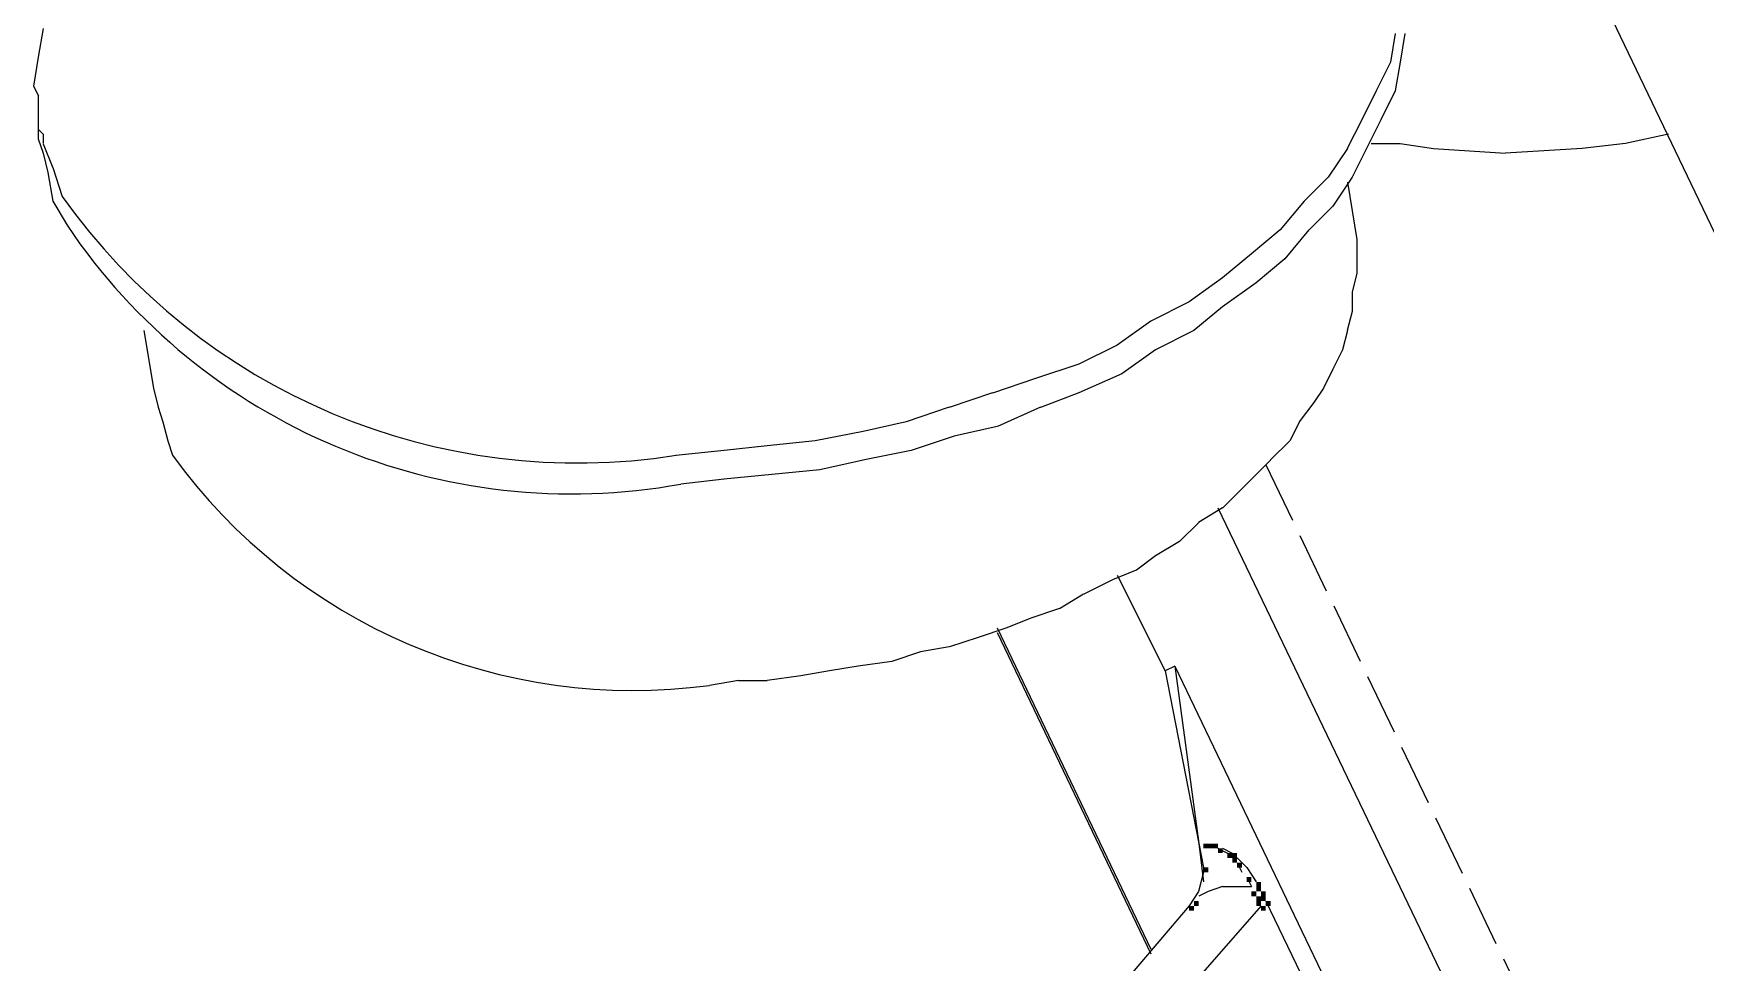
# Model space of a CAD drawing. Header units: millimetres. Extents: x 4 to 529, y -167 to 297.
# Drawn here: x 92.01 to 101.85, y -120.7 to -115.23 of the extents above; entities that cross this region are included whole.
import ezdxf

# ---------------------------------------------------------------- set-up
doc = ezdxf.new("R2010")
doc.units = ezdxf.units.MM
doc.linetypes.add('PDF_IMPORT', pattern=[1, 0.8, -0.2])
doc.layers.add('PDF_图层 1', color=7, linetype='Continuous', true_color=0x231f20)

msp = doc.modelspace()

# ---------------------------------------------------------------- linework, layer by layer
at = {"layer": 'PDF_图层 1', "color": 7, "lineweight": -3, "true_color": 0xffffff}
for points in [[(93.8139, -99.5353), (108.3501, -129.8498)], [(92.064, -115.201), (92.0358, -115.3699)], [(100.0236, -115.2295), (99.9954, -115.3988)], [(100.0801, -115.2295), (100.0519, -115.3988)], [(92.036, -115.37), (92.0073, -115.5394)], [(99.9956, -115.399), (99.9105, -115.5679)], [(100.0522, -115.399), (100.0235, -115.5679)], [(92.0075, -115.5396), (92.0362, -115.596)], [(92.036, -115.5961), (92.036, -115.6808)], [(99.9106, -115.568), (99.826, -115.7374)], [(100.0236, -115.568), (99.939, -115.7374)], [(92.036, -115.6806), (92.036, -115.85)], [(92.036, -115.6806), (92.036, -115.7935), (92.0642, -115.8217), (92.0642, -115.85), (92.0642, -115.8782)], [(99.8261, -115.7376), (99.7414, -115.9065)], [(99.9391, -115.7376), (99.8544, -115.9065)], [(101.6325, -115.8217), (101.3784, -115.8781)], [(92.036, -115.8506), (92.0642, -115.9353)], [(92.064, -115.8786), (92.1205, -116.0198)], [(92.064, -115.9351), (92.0927, -116.048)], [(99.7416, -115.9071), (99.6287, -116.076)], [(99.8546, -115.9071), (99.7694, -116.076)], [(99.8826, -115.8782), (100.052, -115.8782), (100.2495, -115.9068), (100.6729, -115.9346)], [(101.1244, -115.9067), (100.6727, -115.9349)], [(101.3784, -115.8782), (101.1244, -115.9068)], [(92.1205, -116.0197), (92.177, -116.189)], [(92.0925, -116.0481), (92.1207, -116.217)], [(99.6286, -116.0762), (99.4874, -116.2173)], [(99.7696, -116.0762), (99.6567, -116.2455)], [(99.7416, -116.1042), (99.798, -116.4429)], [(92.1205, -116.2172), (92.2052, -116.3588)], [(99.4875, -116.2172), (99.3464, -116.3865)], [(99.6566, -116.2457), (99.5154, -116.3868)], [(99.3465, -116.3867), (99.1772, -116.5279)], [(99.5155, -116.3867), (99.3744, -116.5561)], [(99.177, -116.5278), (99.0076, -116.6689)], [(99.7981, -116.4432), (99.7981, -116.5561)], [(99.3745, -116.5562), (99.2051, -116.6974)], [(99.7981, -116.5562), (99.7981, -116.6409)], [(99.0074, -116.6688), (98.8098, -116.8104)], [(99.205, -116.6973), (99.0074, -116.8384)], [(99.7981, -116.6408), (99.7694, -116.7537)], [(98.8099, -116.8103), (98.5846, -116.9227)], [(99.7696, -116.7538), (99.7696, -116.8667)], [(98.5843, -116.9228), (98.3867, -117.0644)], [(99.0074, -116.8383), (98.8385, -116.9794)], [(99.7696, -116.8668), (99.7414, -116.9792)], [(92.6566, -116.9789), (92.7131, -117.3181)], [(98.8384, -116.9793), (98.6126, -117.0922)], [(99.7416, -116.9793), (99.7129, -117.0922)], [(98.3868, -117.0643), (98.161, -117.1768)], [(98.6124, -117.0924), (98.4148, -117.2335)], [(99.7131, -117.0924), (99.6566, -117.2053)], [(98.1607, -117.1769), (97.9067, -117.2621)], [(99.6566, -117.2054), (99.6006, -117.3183)], [(92.7132, -117.3179), (92.7419, -117.4304)], [(97.9067, -117.2619), (97.6527, -117.3466)], [(98.4148, -117.2334), (98.1608, -117.3463)], [(99.6005, -117.3184), (99.5441, -117.403)], [(97.6527, -117.3464), (97.3986, -117.4311)], [(98.1607, -117.3464), (97.9354, -117.4311)], [(99.544, -117.4025), (99.4589, -117.5154)], [(92.7416, -117.4305), (92.7699, -117.5156)], [(92.7697, -117.5155), (92.7984, -117.6279)], [(97.1446, -117.516), (96.8905, -117.5724)], [(97.3986, -117.4309), (97.1446, -117.5161)], [(97.9352, -117.4309), (97.6812, -117.5438)], [(99.459, -117.5155), (99.4031, -117.6279)], [(96.8905, -117.5725), (96.6082, -117.6284)], [(97.4271, -117.6005), (97.1731, -117.6852)], [(97.6811, -117.5439), (97.4271, -117.6004)], [(92.7981, -117.628), (92.8264, -117.7132)], [(96.0723, -117.685), (95.7896, -117.7137)], [(96.3264, -117.657), (96.0723, -117.6852)], [(96.6084, -117.6285), (96.3262, -117.6572)], [(97.173, -117.685), (96.8903, -117.7414)], [(99.403, -117.628), (99.2901, -117.7409)], [(96.6365, -117.798), (96.3542, -117.8262)], [(96.8905, -117.7415), (96.6365, -117.798)], [(99.29, -117.7411), (99.2048, -117.8257)], [(96.0723, -117.8545), (95.8183, -117.8827)], [(96.3544, -117.826), (96.0721, -117.8547)], [(99.205, -117.8256), (99.0926, -117.9385)], [(99.0924, -117.9386), (99.0073, -118.0237)], [(98.8664, -118.1081), (98.7535, -118.221)], [(99.0074, -118.0236), (98.8663, -118.1083)], [(98.9794, -118.0236), (110.2133, -141.4223)], [(98.6124, -118.3057), (98.4995, -118.3903)], [(98.7534, -118.2211), (98.6123, -118.3058)], [(98.4994, -118.3902), (98.3582, -118.4466)], [(98.3583, -118.4467), (98.1894, -118.5314)], [(98.3868, -118.4187), (98.669, -118.9827)], [(98.1893, -118.5312), (98.0477, -118.6164)], [(97.8787, -118.6727), (97.7375, -118.7292)], [(98.0477, -118.6162), (97.8789, -118.6726)], [(97.5681, -118.7853), (97.3988, -118.8417)], [(97.7376, -118.7292), (97.5683, -118.7852)], [(97.6811, -118.7292), (98.5844, -120.6204)], [(97.6811, -118.7572), (98.5844, -120.6484)], [(97.2296, -118.8703), (97.0602, -118.9267)], [(97.3986, -118.8418), (97.2297, -118.8705)], [(96.693, -118.9828), (96.5241, -119.0115)], [(96.8625, -118.9548), (96.6931, -118.983)], [(97.06, -118.9268), (96.8625, -118.955)], [(98.7254, -118.9548), (98.6689, -118.983)], [(98.6689, -118.9828), (98.8664, -119.9989)], [(98.7254, -118.9548), (105.8947, -133.9145)], [(98.7254, -118.9548), (98.8665, -119.9992)], [(96.1569, -119.0393), (95.9875, -119.068)], [(96.1569, -119.0393), (96.3262, -119.0393)], [(96.5239, -119.0113), (96.3264, -119.0395)], [(98.8664, -119.999), (98.8951, -120.1406)], [(98.8664, -119.999), (98.8951, -120.2248)], [(98.9794, -120.0275), (99.0359, -120.0557)], [(99.0074, -120.0275), (99.0639, -120.0557)], [(98.8949, -120.1405), (98.8949, -120.1687), (98.8662, -120.2817), (98.8097, -120.3659)], [(99.0924, -120.084), (99.1489, -120.1405), (99.2049, -120.2252)], [(99.0924, -120.112), (99.1207, -120.1685)], [(99.0074, -120.253), (98.9227, -120.2817)], [(99.0074, -120.253), (99.0926, -120.253), (99.1768, -120.253)], [(99.1489, -120.1966), (99.1772, -120.253)], [(98.8099, -120.3661), (98.3301, -120.9306)], [(99.2335, -120.3661), (98.6407, -121.0435)], [(98.9229, -120.2816), (98.8665, -120.3098)], [(99.2615, -120.3381), (105.4147, -133.1243)]]:
    msp.add_lwpolyline(points, dxfattribs=at)
at = {"layer": 'PDF_图层 1', "color": 7, "linetype": 'PDF_IMPORT', "lineweight": -3, "ltscale": 0.451363, "true_color": 0xffffff}
msp.add_lwpolyline([(99.2615, -117.7695), (110.8625, -141.9023)], dxfattribs=at)
at = {"layer": 'PDF_图层 1', "color": 7, "lineweight": -3, "true_color": 0xffffff}
for centre, radius, start, end in [((95.2103, -114.0433), 3.7155, 215.2774, 278.97527), ((95.1753, -114.3613), 3.5794, 213.91963, 280.35105), ((95.5399, -115.7466), 3.3513, 215.92769, 277.67513)]:
    msp.add_arc(centre, radius, start, end, dxfattribs=at)
at = {"layer": 'PDF_图层 1', "color": 7, "lineweight": -3, "true_color": 0xffffff, "transparency": 33554559}
for points in [[(98.8947, -119.9992), (98.8947, -120.0279), (98.9794, -119.9992), (98.9794, -120.0279)], [(98.9512, -119.9992), (98.9512, -120.0279), (98.9799, -119.9992), (98.9799, -120.0279)], [(98.9794, -120.0274), (98.9794, -120.0556), (99.0076, -120.0274), (99.0076, -120.0556)], [(99.0358, -120.0556), (99.0358, -120.0843), (99.0641, -120.0556), (99.0641, -120.0843)], [(99.0641, -120.0556), (99.0641, -120.0843), (99.0928, -120.0556), (99.0928, -120.0843)], [(98.8947, -120.1403), (98.8947, -120.1685), (98.9229, -120.1403), (98.9229, -120.1685)], [(99.0641, -120.0838), (99.0641, -120.1121), (99.0928, -120.0838), (99.0928, -120.1121)], [(99.0923, -120.1121), (99.0923, -120.1408), (99.1205, -120.1121), (99.1205, -120.1408)], [(99.1487, -120.1967), (99.1487, -120.2254), (99.177, -120.1967), (99.177, -120.2254)], [(99.2052, -120.225), (99.2052, -120.2532), (99.2339, -120.225), (99.2339, -120.2532)], [(99.2052, -120.225), (99.2052, -120.2814), (99.2339, -120.225), (99.2339, -120.2814)], [(98.81, -120.3661), (98.81, -120.3948), (98.8387, -120.3661), (98.8387, -120.3948)], [(98.8383, -120.3379), (98.8383, -120.3661), (98.8665, -120.3379), (98.8665, -120.3661)], [(99.177, -120.2814), (99.177, -120.3096), (99.2052, -120.2814), (99.2052, -120.3096)], [(99.2052, -120.3096), (99.2052, -120.3661), (99.2339, -120.3096), (99.2339, -120.3661)], [(99.2334, -120.2814), (99.2334, -120.3096), (99.2616, -120.2814), (99.2616, -120.3096)], [(99.2334, -120.2814), (99.2334, -120.3379), (99.2616, -120.2814), (99.2616, -120.3379)], [(99.2334, -120.3661), (99.2334, -120.3948), (99.2616, -120.3661), (99.2616, -120.3948)], [(99.2616, -120.3379), (99.2616, -120.3661), (99.2903, -120.3379), (99.2903, -120.3661)], [(99.2616, -120.3379), (99.2616, -120.3661), (99.2903, -120.3379), (99.2903, -120.3661)]]:
    msp.add_solid(points, dxfattribs=at)

doc.saveas('drawing.dxf')
